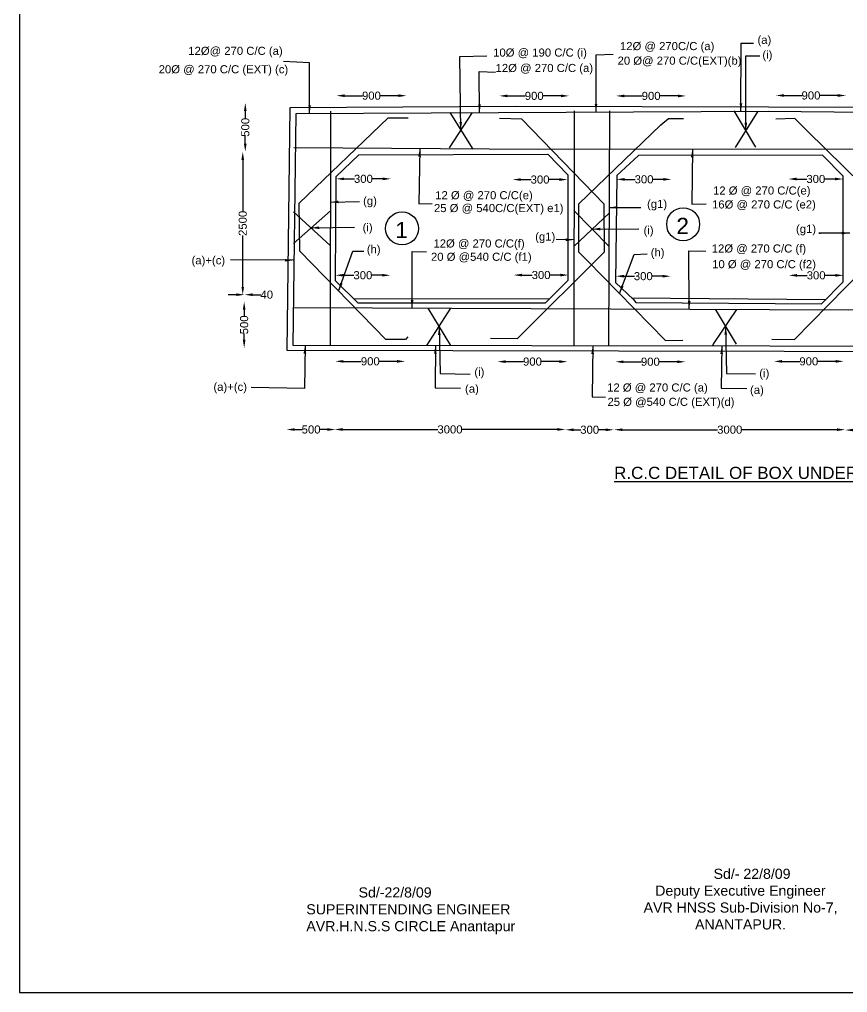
# Model space of a CAD drawing. Header units: millimetres. Extents: x 5124 to 2462168, y 2311 to 44348543.
# Drawn here: x 2456685 to 2458732, y 44344623 to 44347027 of the extents above; entities that cross this region are included whole.
import ezdxf

# ---------------------------------------------------------------- set-up
doc = ezdxf.new("R2010")
doc.units = ezdxf.units.MM
doc.header["$MEASUREMENT"] = 0
for name, color, linetype in [('DIMENSION', 7, 'Continuous'), ('DRAWING', 2, 'Continuous'), ('TEXT', 7, 'Continuous')]:
    doc.layers.add(name, color=color, linetype=linetype)
doc.styles.get("Standard").update_dxf_attribs({"font": 'arial.ttf', "height": 20})
doc.dimstyles.get("Standard").update_dxf_attribs({"dimtxt": 20, "dimasz": 20, "dimexe": 0.18, "dimexo": 0.0625, "dimgap": 0.09, "dimtad": 0, "dimdec": 0, "dimzin": 0, "dimdsep": 46, "dimtxsty": 'Standard', "dimcen": 0.09, "dimse1": 1, "dimse2": 1, "dimadec": 0, "dimazin": 0, "dimtfac": 1, "dimtdec": 0, "dimtofl": 0, "dimtmove": 0, "dimatfit": 3, "dimfxl": 1, "dimtolj": 1, "dimtzin": 0, "dimarcsym": 0})

# ---------------------------------------------------------------- blocks, each defined once
blk = doc.blocks.new('*D77')
at = {"layer": 'Defpoints', "color": 0, "transparency": 16777216}
for p in [(2457467.2, 44346634.3), (2457602.6, 44346635.7), (2457602.6, 44346633.5)]:
    blk.add_point(p, dxfattribs=at)
at = {"layer": 'DIMENSION', "color": 0, "lineweight": -2, "transparency": 16777216}
for p, q in [((2457487.2, 44346633.5), (2457512.7, 44346633.5)), ((2457582.6, 44346633.5), (2457557, 44346633.5))]:
    blk.add_line(p, q, dxfattribs=at)
at = {"layer": 'DIMENSION', "color": 0, "transparency": 16777216}
for points in [[(2457487.2, 44346636.8), (2457487.2, 44346630.2), (2457467.2, 44346633.5)], [(2457582.6, 44346636.8), (2457582.6, 44346630.2), (2457602.6, 44346633.5)]]:
    blk.add_solid(points, dxfattribs=at)
at = {"layer": 'DIMENSION', "color": 0, "transparency": 16777216, "insert": (2457534.9, 44346633.5), "char_height": 20, "attachment_point": 5}
blk.add_mtext('\\A1;300', dxfattribs=at)
blk = doc.blocks.new('*D78')
at = {"layer": 'Defpoints', "color": 0, "transparency": 16777216}
for p in [(2457903.9, 44346632.5), (2458039.3, 44346633.9), (2458039.3, 44346631.7)]:
    blk.add_point(p, dxfattribs=at)
at = {"layer": 'DIMENSION', "color": 0, "lineweight": -2, "transparency": 16777216}
for p, q in [((2457923.9, 44346631.7), (2457949.4, 44346631.7)), ((2458019.3, 44346631.7), (2457993.7, 44346631.7))]:
    blk.add_line(p, q, dxfattribs=at)
at = {"layer": 'DIMENSION', "color": 0, "transparency": 16777216}
for points in [[(2457923.9, 44346635), (2457923.9, 44346628.4), (2457903.9, 44346631.7)], [(2458019.3, 44346635), (2458019.3, 44346628.4), (2458039.3, 44346631.7)]]:
    blk.add_solid(points, dxfattribs=at)
at = {"layer": 'DIMENSION', "color": 0, "transparency": 16777216, "insert": (2457971.6, 44346631.7), "char_height": 20, "attachment_point": 5}
blk.add_mtext('\\A1;300', dxfattribs=at)
blk = doc.blocks.new('*D79')
at = {"layer": 'Defpoints', "color": 0, "transparency": 16777216}
for p in [(2458160.9, 44346633.1), (2458296.3, 44346634.4), (2458296.3, 44346632.3)]:
    blk.add_point(p, dxfattribs=at)
at = {"layer": 'DIMENSION', "color": 0, "lineweight": -2, "transparency": 16777216}
for p, q in [((2458180.9, 44346632.3), (2458206.5, 44346632.3)), ((2458276.3, 44346632.3), (2458250.8, 44346632.3))]:
    blk.add_line(p, q, dxfattribs=at)
at = {"layer": 'DIMENSION', "color": 0, "transparency": 16777216}
for points in [[(2458180.9, 44346635.6), (2458180.9, 44346628.9), (2458160.9, 44346632.3)], [(2458276.3, 44346635.6), (2458276.3, 44346628.9), (2458296.3, 44346632.3)]]:
    blk.add_solid(points, dxfattribs=at)
at = {"layer": 'DIMENSION', "color": 0, "transparency": 16777216, "insert": (2458228.6, 44346632.3), "char_height": 20, "attachment_point": 5}
blk.add_mtext('\\A1;300', dxfattribs=at)
blk = doc.blocks.new('*D80')
at = {"layer": 'Defpoints', "color": 0, "transparency": 16777216}
for p in [(2458585.5, 44346634), (2458720.9, 44346635.3), (2458720.9, 44346633.1)]:
    blk.add_point(p, dxfattribs=at)
at = {"layer": 'DIMENSION', "color": 0, "lineweight": -2, "transparency": 16777216}
for p, q in [((2458605.5, 44346633.1), (2458631, 44346633.1)), ((2458700.9, 44346633.1), (2458675.3, 44346633.1))]:
    blk.add_line(p, q, dxfattribs=at)
at = {"layer": 'DIMENSION', "color": 0, "transparency": 16777216}
for points in [[(2458605.5, 44346636.5), (2458605.5, 44346629.8), (2458585.5, 44346633.1)], [(2458700.9, 44346636.5), (2458700.9, 44346629.8), (2458720.9, 44346633.1)]]:
    blk.add_solid(points, dxfattribs=at)
at = {"layer": 'DIMENSION', "color": 0, "transparency": 16777216, "insert": (2458653.2, 44346633.1), "char_height": 20, "attachment_point": 5}
blk.add_mtext('\\A1;300', dxfattribs=at)
blk = doc.blocks.new('*D89')
at = {"layer": 'Defpoints', "color": 0, "transparency": 16777216}
for p in [(2458586.3, 44346395.9), (2458721.7, 44346397.2), (2458721.7, 44346395.1)]:
    blk.add_point(p, dxfattribs=at)
at = {"layer": 'DIMENSION', "color": 0, "lineweight": -2, "transparency": 16777216}
for p, q in [((2458606.3, 44346395.1), (2458631.9, 44346395.1)), ((2458701.7, 44346395.1), (2458676.2, 44346395.1))]:
    blk.add_line(p, q, dxfattribs=at)
at = {"layer": 'DIMENSION', "color": 0, "transparency": 16777216}
for points in [[(2458606.3, 44346398.4), (2458606.3, 44346391.7), (2458586.3, 44346395.1)], [(2458701.7, 44346398.4), (2458701.7, 44346391.7), (2458721.7, 44346395.1)]]:
    blk.add_solid(points, dxfattribs=at)
at = {"layer": 'DIMENSION', "color": 0, "transparency": 16777216, "insert": (2458654, 44346395.1), "char_height": 20, "attachment_point": 5}
blk.add_mtext('\\A1;300', dxfattribs=at)
blk = doc.blocks.new('*D90')
at = {"layer": 'Defpoints', "color": 0, "transparency": 16777216}
for p in [(2458159, 44346393.8), (2458294.4, 44346395.1), (2458294.4, 44346393)]:
    blk.add_point(p, dxfattribs=at)
at = {"layer": 'DIMENSION', "color": 0, "lineweight": -2, "transparency": 16777216}
for p, q in [((2458179, 44346393), (2458204.6, 44346393)), ((2458274.4, 44346393), (2458248.9, 44346393))]:
    blk.add_line(p, q, dxfattribs=at)
at = {"layer": 'DIMENSION', "color": 0, "transparency": 16777216}
for points in [[(2458179, 44346396.3), (2458179, 44346389.6), (2458159, 44346393)], [(2458274.4, 44346396.3), (2458274.4, 44346389.6), (2458294.4, 44346393)]]:
    blk.add_solid(points, dxfattribs=at)
at = {"layer": 'DIMENSION', "color": 0, "transparency": 16777216, "insert": (2458226.7, 44346393), "char_height": 20, "attachment_point": 5}
blk.add_mtext('\\A1;300', dxfattribs=at)
blk = doc.blocks.new('*D91')
at = {"layer": 'Defpoints', "color": 0, "transparency": 16777216}
for p in [(2457906.5, 44346396.6), (2458041.9, 44346398), (2458041.9, 44346395.8)]:
    blk.add_point(p, dxfattribs=at)
at = {"layer": 'DIMENSION', "color": 0, "lineweight": -2, "transparency": 16777216}
for p, q in [((2457926.5, 44346395.8), (2457952.1, 44346395.8)), ((2458021.9, 44346395.8), (2457996.3, 44346395.8))]:
    blk.add_line(p, q, dxfattribs=at)
at = {"layer": 'DIMENSION', "color": 0, "transparency": 16777216}
for points in [[(2457926.5, 44346399.1), (2457926.5, 44346392.5), (2457906.5, 44346395.8)], [(2458021.9, 44346399.1), (2458021.9, 44346392.5), (2458041.9, 44346395.8)]]:
    blk.add_solid(points, dxfattribs=at)
at = {"layer": 'DIMENSION', "color": 0, "transparency": 16777216, "insert": (2457974.2, 44346395.8), "char_height": 20, "attachment_point": 5}
blk.add_mtext('\\A1;300', dxfattribs=at)
blk = doc.blocks.new('*D92')
at = {"layer": 'Defpoints', "color": 0, "transparency": 16777216}
for p in [(2457465.9, 44346396.1), (2457601.3, 44346397.5), (2457601.3, 44346395.3)]:
    blk.add_point(p, dxfattribs=at)
at = {"layer": 'DIMENSION', "color": 0, "lineweight": -2, "transparency": 16777216}
for p, q in [((2457485.9, 44346395.3), (2457511.4, 44346395.3)), ((2457581.3, 44346395.3), (2457555.7, 44346395.3))]:
    blk.add_line(p, q, dxfattribs=at)
at = {"layer": 'DIMENSION', "color": 0, "transparency": 16777216}
for points in [[(2457485.9, 44346398.7), (2457485.9, 44346392), (2457465.9, 44346395.3)], [(2457581.3, 44346398.7), (2457581.3, 44346392), (2457601.3, 44346395.3)]]:
    blk.add_solid(points, dxfattribs=at)
at = {"layer": 'DIMENSION', "color": 0, "transparency": 16777216, "insert": (2457533.6, 44346395.3), "char_height": 20, "attachment_point": 5}
blk.add_mtext('\\A1;300', dxfattribs=at)
blk = doc.blocks.new('*D108')
at = {"layer": 'Defpoints', "color": 0, "transparency": 16777216}
for p in [(2457468.3, 44346838.7), (2457641.1, 44346839), (2457641.1, 44346838.7)]:
    blk.add_point(p, dxfattribs=at)
at = {"layer": 'DIMENSION', "color": 0, "lineweight": -2, "transparency": 16777216}
for p, q in [((2457488.3, 44346839), (2457532.6, 44346839)), ((2457621.1, 44346839), (2457576.9, 44346839))]:
    blk.add_line(p, q, dxfattribs=at)
at = {"layer": 'DIMENSION', "color": 0, "transparency": 16777216}
for points in [[(2457488.3, 44346842.4), (2457488.3, 44346835.7), (2457468.3, 44346839)], [(2457621.1, 44346842.4), (2457621.1, 44346835.7), (2457641.1, 44346839)]]:
    blk.add_solid(points, dxfattribs=at)
at = {"layer": 'DIMENSION', "color": 0, "transparency": 16777216, "insert": (2457554.7, 44346839), "char_height": 20, "attachment_point": 5}
blk.add_mtext('\\A1;900', dxfattribs=at)
blk = doc.blocks.new('*D109')
at = {"layer": 'Defpoints', "color": 0, "transparency": 16777216}
for p in [(2457870.7, 44346838.1), (2458043.4, 44346838.5), (2458043.4, 44346838.1)]:
    blk.add_point(p, dxfattribs=at)
at = {"layer": 'DIMENSION', "color": 0, "lineweight": -2, "transparency": 16777216}
for p, q in [((2457890.7, 44346838.5), (2457934.9, 44346838.5)), ((2458023.4, 44346838.5), (2457979.2, 44346838.5))]:
    blk.add_line(p, q, dxfattribs=at)
at = {"layer": 'DIMENSION', "color": 0, "transparency": 16777216}
for points in [[(2457890.7, 44346841.8), (2457890.7, 44346835.2), (2457870.7, 44346838.5)], [(2458023.4, 44346841.8), (2458023.4, 44346835.2), (2458043.4, 44346838.5)]]:
    blk.add_solid(points, dxfattribs=at)
at = {"layer": 'DIMENSION', "color": 0, "transparency": 16777216, "insert": (2457957.1, 44346838.5), "char_height": 20, "attachment_point": 5}
blk.add_mtext('\\A1;900', dxfattribs=at)
blk = doc.blocks.new('*D110')
at = {"layer": 'Defpoints', "color": 0, "transparency": 16777216}
for p in [(2458159.7, 44346838), (2458332.5, 44346838.4), (2458332.5, 44346838)]:
    blk.add_point(p, dxfattribs=at)
at = {"layer": 'DIMENSION', "color": 0, "lineweight": -2, "transparency": 16777216}
for p, q in [((2458179.7, 44346838.4), (2458224, 44346838.4)), ((2458312.5, 44346838.4), (2458268.3, 44346838.4))]:
    blk.add_line(p, q, dxfattribs=at)
at = {"layer": 'DIMENSION', "color": 0, "transparency": 16777216}
for points in [[(2458179.7, 44346841.7), (2458179.7, 44346835), (2458159.7, 44346838.4)], [(2458312.5, 44346841.7), (2458312.5, 44346835), (2458332.5, 44346838.4)]]:
    blk.add_solid(points, dxfattribs=at)
at = {"layer": 'DIMENSION', "color": 0, "transparency": 16777216, "insert": (2458246.1, 44346838.4), "char_height": 20, "attachment_point": 5}
blk.add_mtext('\\A1;900', dxfattribs=at)
blk = doc.blocks.new('*D111')
at = {"layer": 'Defpoints', "color": 0, "transparency": 16777216}
for p in [(2458554.8, 44346839.1), (2458727.6, 44346839.5), (2458727.6, 44346839.1)]:
    blk.add_point(p, dxfattribs=at)
at = {"layer": 'DIMENSION', "color": 0, "lineweight": -2, "transparency": 16777216}
for p, q in [((2458574.8, 44346839.5), (2458619.1, 44346839.5)), ((2458707.6, 44346839.5), (2458663.4, 44346839.5))]:
    blk.add_line(p, q, dxfattribs=at)
at = {"layer": 'DIMENSION', "color": 0, "transparency": 16777216}
for points in [[(2458574.8, 44346842.8), (2458574.8, 44346836.1), (2458554.8, 44346839.5)], [(2458707.6, 44346842.8), (2458707.6, 44346836.1), (2458727.6, 44346839.5)]]:
    blk.add_solid(points, dxfattribs=at)
at = {"layer": 'DIMENSION', "color": 0, "transparency": 16777216, "insert": (2458641.2, 44346839.5), "char_height": 20, "attachment_point": 5}
blk.add_mtext('\\A1;900', dxfattribs=at)
blk = doc.blocks.new('*D120')
at = {"layer": 'Defpoints', "color": 0, "transparency": 16777216}
for p in [(2458549.6, 44346182.2), (2458722.3, 44346182.5), (2458722.3, 44346182.2)]:
    blk.add_point(p, dxfattribs=at)
at = {"layer": 'DIMENSION', "color": 0, "lineweight": -2, "transparency": 16777216}
for p, q in [((2458569.6, 44346182.5), (2458613.8, 44346182.5)), ((2458702.3, 44346182.5), (2458658.1, 44346182.5))]:
    blk.add_line(p, q, dxfattribs=at)
at = {"layer": 'DIMENSION', "color": 0, "transparency": 16777216}
for points in [[(2458569.6, 44346185.9), (2458569.6, 44346179.2), (2458549.6, 44346182.5)], [(2458702.3, 44346185.9), (2458702.3, 44346179.2), (2458722.3, 44346182.5)]]:
    blk.add_solid(points, dxfattribs=at)
at = {"layer": 'DIMENSION', "color": 0, "transparency": 16777216, "insert": (2458635.9, 44346182.5), "char_height": 20, "attachment_point": 5}
blk.add_mtext('\\A1;900', dxfattribs=at)
blk = doc.blocks.new('*D121')
at = {"layer": 'Defpoints', "color": 0, "transparency": 16777216}
for p in [(2458157.8, 44346181.2), (2458330.6, 44346181.6), (2458330.6, 44346181.2)]:
    blk.add_point(p, dxfattribs=at)
at = {"layer": 'DIMENSION', "color": 0, "lineweight": -2, "transparency": 16777216}
for p, q in [((2458177.8, 44346181.6), (2458222, 44346181.6)), ((2458310.6, 44346181.6), (2458266.3, 44346181.6))]:
    blk.add_line(p, q, dxfattribs=at)
at = {"layer": 'DIMENSION', "color": 0, "transparency": 16777216}
for points in [[(2458177.8, 44346184.9), (2458177.8, 44346178.2), (2458157.8, 44346181.6)], [(2458310.6, 44346184.9), (2458310.6, 44346178.2), (2458330.6, 44346181.6)]]:
    blk.add_solid(points, dxfattribs=at)
at = {"layer": 'DIMENSION', "color": 0, "transparency": 16777216, "insert": (2458244.2, 44346181.6), "char_height": 20, "attachment_point": 5}
blk.add_mtext('\\A1;900', dxfattribs=at)
blk = doc.blocks.new('*D122')
at = {"layer": 'Defpoints', "color": 0, "transparency": 16777216}
for p in [(2457866.4, 44346181.5), (2458039.2, 44346181.9), (2458039.2, 44346181.5)]:
    blk.add_point(p, dxfattribs=at)
at = {"layer": 'DIMENSION', "color": 0, "lineweight": -2, "transparency": 16777216}
for p, q in [((2457886.4, 44346181.9), (2457930.7, 44346181.9)), ((2458019.2, 44346181.9), (2457975, 44346181.9))]:
    blk.add_line(p, q, dxfattribs=at)
at = {"layer": 'DIMENSION', "color": 0, "transparency": 16777216}
for points in [[(2457886.4, 44346185.2), (2457886.4, 44346178.5), (2457866.4, 44346181.9)], [(2458019.2, 44346185.2), (2458019.2, 44346178.5), (2458039.2, 44346181.9)]]:
    blk.add_solid(points, dxfattribs=at)
at = {"layer": 'DIMENSION', "color": 0, "transparency": 16777216, "insert": (2457952.8, 44346181.9), "char_height": 20, "attachment_point": 5}
blk.add_mtext('\\A1;900', dxfattribs=at)
blk = doc.blocks.new('*D123')
at = {"layer": 'Defpoints', "color": 0, "transparency": 16777216}
for p in [(2457465.5, 44346182.3), (2457638.2, 44346182.6), (2457638.2, 44346182.3)]:
    blk.add_point(p, dxfattribs=at)
at = {"layer": 'DIMENSION', "color": 0, "lineweight": -2, "transparency": 16777216}
for p, q in [((2457485.5, 44346182.6), (2457529.7, 44346182.6)), ((2457618.2, 44346182.6), (2457574, 44346182.6))]:
    blk.add_line(p, q, dxfattribs=at)
at = {"layer": 'DIMENSION', "color": 0, "transparency": 16777216}
for points in [[(2457485.5, 44346185.9), (2457485.5, 44346179.3), (2457465.5, 44346182.6)], [(2457618.2, 44346185.9), (2457618.2, 44346179.3), (2457638.2, 44346182.6)]]:
    blk.add_solid(points, dxfattribs=at)
at = {"layer": 'DIMENSION', "color": 0, "transparency": 16777216, "insert": (2457551.9, 44346182.6), "char_height": 20, "attachment_point": 5}
blk.add_mtext('\\A1;900', dxfattribs=at)
blk = doc.blocks.new('*D130')
at = {"layer": 'Defpoints', "color": 0, "transparency": 16777216}
for p in [(2457463.5, 44346018), (2458034.4, 44346014.3), (2458034.4, 44346014.3)]:
    blk.add_point(p, dxfattribs=at)
at = {"layer": 'DIMENSION', "color": 0, "lineweight": -2, "transparency": 16777216}
for p, q in [((2457483.5, 44346014.3), (2457719, 44346014.3)), ((2458014.4, 44346014.3), (2457778.8, 44346014.3))]:
    blk.add_line(p, q, dxfattribs=at)
at = {"layer": 'DIMENSION', "color": 0, "transparency": 16777216}
for points in [[(2457483.5, 44346017.7), (2457483.5, 44346011), (2457463.5, 44346014.3)], [(2458014.4, 44346017.7), (2458014.4, 44346011), (2458034.4, 44346014.3)]]:
    blk.add_solid(points, dxfattribs=at)
at = {"layer": 'DIMENSION', "color": 0, "transparency": 16777216, "insert": (2457748.9, 44346014.3), "char_height": 20, "attachment_point": 5}
blk.add_mtext('\\A1;3000', dxfattribs=at)
blk = doc.blocks.new('*D131')
at = {"layer": 'Defpoints', "color": 0, "transparency": 16777216}
for p in [(2458034.4, 44346014.3), (2458154, 44346014.5), (2458154, 44346013.5)]:
    blk.add_point(p, dxfattribs=at)
at = {"layer": 'DIMENSION', "color": 0, "lineweight": -2, "transparency": 16777216}
for p, q in [((2458054.4, 44346013.5), (2458072.1, 44346013.5)), ((2458134, 44346013.5), (2458116.3, 44346013.5))]:
    blk.add_line(p, q, dxfattribs=at)
at = {"layer": 'DIMENSION', "color": 0, "transparency": 16777216}
for points in [[(2458054.4, 44346016.8), (2458054.4, 44346010.1), (2458034.4, 44346013.5)], [(2458134, 44346016.8), (2458134, 44346010.1), (2458154, 44346013.5)]]:
    blk.add_solid(points, dxfattribs=at)
at = {"layer": 'DIMENSION', "color": 0, "transparency": 16777216, "insert": (2458094.2, 44346013.5), "char_height": 20, "attachment_point": 5}
blk.add_mtext('\\A1;300', dxfattribs=at)
blk = doc.blocks.new('*D132')
at = {"layer": 'Defpoints', "color": 0, "transparency": 16777216}
for p in [(2458154.9, 44346017.3), (2458725.9, 44346013.7), (2458725.9, 44346013.7)]:
    blk.add_point(p, dxfattribs=at)
at = {"layer": 'DIMENSION', "color": 0, "lineweight": -2, "transparency": 16777216}
for p, q in [((2458174.9, 44346013.7), (2458410.5, 44346013.7)), ((2458705.9, 44346013.7), (2458470.3, 44346013.7))]:
    blk.add_line(p, q, dxfattribs=at)
at = {"layer": 'DIMENSION', "color": 0, "transparency": 16777216}
for points in [[(2458174.9, 44346017), (2458174.9, 44346010.4), (2458154.9, 44346013.7)], [(2458705.9, 44346017), (2458705.9, 44346010.4), (2458725.9, 44346013.7)]]:
    blk.add_solid(points, dxfattribs=at)
at = {"layer": 'DIMENSION', "color": 0, "transparency": 16777216, "insert": (2458440.4, 44346013.7), "char_height": 20, "attachment_point": 5}
blk.add_mtext('\\A1;3000', dxfattribs=at)
blk = doc.blocks.new('*D133')
at = {"layer": 'Defpoints', "color": 0, "transparency": 16777216}
for p in [(2458725.9, 44346013.7), (2458845.5, 44346013.9), (2458845.5, 44346012.8)]:
    blk.add_point(p, dxfattribs=at)
at = {"layer": 'DIMENSION', "color": 0, "lineweight": -2, "transparency": 16777216}
for p, q in [((2458745.9, 44346012.8), (2458763.5, 44346012.8)), ((2458825.5, 44346012.8), (2458807.8, 44346012.8))]:
    blk.add_line(p, q, dxfattribs=at)
at = {"layer": 'DIMENSION', "color": 0, "transparency": 16777216}
for points in [[(2458745.9, 44346016.1), (2458745.9, 44346009.5), (2458725.9, 44346012.8)], [(2458825.5, 44346016.1), (2458825.5, 44346009.5), (2458845.5, 44346012.8)]]:
    blk.add_solid(points, dxfattribs=at)
at = {"layer": 'DIMENSION', "color": 0, "transparency": 16777216, "insert": (2458785.7, 44346012.8), "char_height": 20, "attachment_point": 5}
blk.add_mtext('\\A1;300', dxfattribs=at)
blk = doc.blocks.new('*D138')
at = {"layer": 'Defpoints', "color": 0, "transparency": 16777216}
for p in [(2457240.1, 44346329.9), (2457246, 44346329.9), (2457243.3, 44346215.8)]:
    blk.add_point(p, dxfattribs=at)
at = {"layer": 'DIMENSION', "color": 0, "lineweight": -2, "transparency": 16777216}
for p, q in [((2457240.1, 44346309.9), (2457240.1, 44346295)), ((2457240.1, 44346235.8), (2457240.1, 44346250.7))]:
    blk.add_line(p, q, dxfattribs=at)
at = {"layer": 'DIMENSION', "color": 0, "transparency": 16777216}
for points in [[(2457236.8, 44346309.9), (2457243.4, 44346309.9), (2457240.1, 44346329.9)], [(2457236.8, 44346235.8), (2457243.4, 44346235.8), (2457240.1, 44346215.8)]]:
    blk.add_solid(points, dxfattribs=at)
at = {"layer": 'DIMENSION', "color": 0, "transparency": 16777216, "insert": (2457240.1, 44346272.8), "char_height": 20, "attachment_point": 5, "rotation": 90}
blk.add_mtext('\\A1;500', dxfattribs=at)
blk = doc.blocks.new('*D139')
at = {"layer": 'Defpoints', "color": 0, "transparency": 16777216}
for p in [(2457241.1, 44346347.3), (2457241.1, 44346346), (2457240.7, 44346326.4)]:
    blk.add_point(p, dxfattribs=at)
at = {"layer": 'DIMENSION', "color": 0, "lineweight": -2, "transparency": 16777216}
for p, q in [((2457220.7, 44346347.3), (2457200.7, 44346347.3)), ((2457261.1, 44346347.3), (2457281.1, 44346347.3))]:
    blk.add_line(p, q, dxfattribs=at)
at = {"layer": 'DIMENSION', "color": 0, "transparency": 16777216}
for points in [[(2457220.7, 44346350.6), (2457220.7, 44346344), (2457240.7, 44346347.3)], [(2457261.1, 44346350.6), (2457261.1, 44346344), (2457241.1, 44346347.3)]]:
    blk.add_solid(points, dxfattribs=at)
at = {"layer": 'DIMENSION', "color": 0, "transparency": 16777216, "insert": (2457295.9, 44346347.3), "char_height": 20, "attachment_point": 5}
blk.add_mtext('\\A1;40', dxfattribs=at)
blk = doc.blocks.new('*D140')
at = {"layer": 'Defpoints', "color": 0, "transparency": 16777216}
for p in [(2457236.6, 44346700.5), (2457245.2, 44346700.5), (2457244.4, 44346346.7)]:
    blk.add_point(p, dxfattribs=at)
at = {"layer": 'DIMENSION', "color": 0, "lineweight": -2, "transparency": 16777216}
for p, q in [((2457236.6, 44346680.5), (2457236.6, 44346553.7)), ((2457236.6, 44346366.7), (2457236.6, 44346493.5))]:
    blk.add_line(p, q, dxfattribs=at)
at = {"layer": 'DIMENSION', "color": 0, "transparency": 16777216}
for points in [[(2457233.3, 44346680.5), (2457239.9, 44346680.5), (2457236.6, 44346700.5)], [(2457233.3, 44346366.7), (2457239.9, 44346366.7), (2457236.6, 44346346.7)]]:
    blk.add_solid(points, dxfattribs=at)
at = {"layer": 'DIMENSION', "color": 0, "transparency": 16777216, "insert": (2457236.6, 44346523.6), "char_height": 20, "attachment_point": 5, "rotation": 90}
blk.add_mtext('\\A1;2500', dxfattribs=at)
blk = doc.blocks.new('*D141')
at = {"layer": 'Defpoints', "color": 0, "transparency": 16777216}
for p in [(2457242.9, 44346821.2), (2457244.8, 44346821.2), (2457236.6, 44346700.5)]:
    blk.add_point(p, dxfattribs=at)
at = {"layer": 'DIMENSION', "color": 0, "lineweight": -2, "transparency": 16777216}
for p, q in [((2457242.9, 44346801.2), (2457242.9, 44346783)), ((2457242.9, 44346720.5), (2457242.9, 44346738.7))]:
    blk.add_line(p, q, dxfattribs=at)
at = {"layer": 'DIMENSION', "color": 0, "transparency": 16777216}
for points in [[(2457239.5, 44346801.2), (2457246.2, 44346801.2), (2457242.9, 44346821.2)], [(2457239.5, 44346720.5), (2457246.2, 44346720.5), (2457242.9, 44346700.5)]]:
    blk.add_solid(points, dxfattribs=at)
at = {"layer": 'DIMENSION', "color": 0, "transparency": 16777216, "insert": (2457242.9, 44346760.9), "char_height": 20, "attachment_point": 5, "rotation": 90}
blk.add_mtext('\\A1;500', dxfattribs=at)
blk = doc.blocks.new('*D142')
at = {"layer": 'Defpoints', "color": 0, "transparency": 16777216}
for p in [(2457345.3, 44346014.1), (2457345.3, 44346014.1), (2457465.9, 44346012.4)]:
    blk.add_point(p, dxfattribs=at)
at = {"layer": 'DIMENSION', "color": 0, "lineweight": -2, "transparency": 16777216}
for p, q in [((2457365.3, 44346014.1), (2457383.5, 44346014.1)), ((2457445.9, 44346014.1), (2457427.8, 44346014.1))]:
    blk.add_line(p, q, dxfattribs=at)
at = {"layer": 'DIMENSION', "color": 0, "transparency": 16777216}
for points in [[(2457365.3, 44346017.5), (2457365.3, 44346010.8), (2457345.3, 44346014.1)], [(2457445.9, 44346017.5), (2457445.9, 44346010.8), (2457465.9, 44346014.1)]]:
    blk.add_solid(points, dxfattribs=at)
at = {"layer": 'DIMENSION', "color": 0, "transparency": 16777216, "insert": (2457405.6, 44346014.1), "char_height": 20, "attachment_point": 5}
blk.add_mtext('\\A1;500', dxfattribs=at)

msp = doc.modelspace()

# ---------------------------------------------------------------- linework, layer by layer
at = {"layer": 'DRAWING', "color": 0}
msp.add_lwpolyline([(2462167.6, 44348542.5), (2456684.6, 44348542.5), (2456684.6, 44344623), (2462167.6, 44344623)], close=True, dxfattribs=at)
for points in [[(2457354.1, 44346809.9), (2457911, 44346813), (2459161.4, 44346809.7), (2460221.3, 44346804.6), (2460214.2, 44346203.8), (2457346.6, 44346209.2), (2457354.1, 44346809.9)], [(2457368.7, 44346795.3), (2458536, 44346800.6), (2459428.6, 44346791.7), (2460206.4, 44346790.9), (2460201.7, 44346217.1), (2459179.1, 44346218.6), (2458539.7, 44346220.5), (2457361.2, 44346221.9), (2457368.7, 44346795.3)], [(2457453.5, 44346800.8), (2457452.8, 44346221.8)], [(2457803.7, 44346797.7), (2457747.2, 44346709.8)], [(2457748.4, 44346797.4), (2457805.3, 44346707.2)], [(2458055.5, 44346801.3), (2458054.8, 44346221.1)], [(2458141.7, 44346221), (2458143.7, 44346801.4)], [(2458450.8, 44346801.7), (2458504.3, 44346712.1)], [(2458510.2, 44346800.4), (2458454.1, 44346710.9)], [(2457644.8, 44346243.1), (2457638.7, 44346236.3), (2457590.7, 44346236.6), (2457377.4, 44346454.9), (2457376.4, 44346573.2), (2457596.2, 44346784.7), (2457645.2, 44346784.2)], [(2457916.1, 44346238.8), (2458131.2, 44346453.5), (2458130.4, 44346570.6), (2457926.6, 44346781.1), (2457871.6, 44346782.4)], [(2458281.6, 44346234.4), (2458087.8, 44346431.4), (2458067.4, 44346452.1), (2458067.7, 44346557.9), (2458067.7, 44346572), (2458270.2, 44346766.8), (2458289, 44346782.6)], [(2458289, 44346782.6), (2458326, 44346783)], [(2458544.8, 44346237.7), (2458600.2, 44346236.5), (2458810.6, 44346451.1), (2458812.5, 44346575.3), (2458632.8, 44346751.1), (2458601.4, 44346782.9), (2458554.4, 44346781.4)], [(2460202.1, 44346700.9), (2459514, 44346701.8), (2458737, 44346706.8), (2457966.8, 44346706.1), (2457362.7, 44346710.3)], [(2457465.9, 44346385.5), (2457467.2, 44346639.7), (2457523.5, 44346693), (2457990.6, 44346694.5), (2458040.2, 44346643.1), (2458040.4, 44346382.3), (2457984, 44346326), (2457522.2, 44346326.3), (2457465.9, 44346381.2), (2457465.9, 44346385.5)], [(2458202.2, 44346335.2), (2458208.3, 44346328.3), (2458667, 44346324.7), (2458720.6, 44346379.4), (2458720.7, 44346639.8), (2458670, 44346692.1), (2458215.1, 44346691.3), (2458161.1, 44346642.1), (2458158, 44346377.2), (2458202.2, 44346335.2)], [(2457362, 44346474), (2457453.2, 44346554.6)], [(2457362.2, 44346552.3), (2457453.1, 44346468.5)], [(2458055.1, 44346466.7), (2458142.8, 44346549.6)], [(2458055.2, 44346555.3), (2458142.5, 44346466.6)], [(2457510.1, 44346338.2), (2457995, 44346337)], [(2458197.7, 44346339.5), (2458677.7, 44346335.6)], [(2457361.5, 44346315.5), (2458735, 44346309.8), (2459427.9, 44346311.2), (2459987.9, 44346308.7), (2460201.8, 44346308.5)], [(2457750.3, 44346313.9), (2457691.2, 44346221.5)], [(2457694.1, 44346314.1), (2457750, 44346221.4)], [(2458457.3, 44346311), (2458400.4, 44346226.4), (2458398.1, 44346220.7)], [(2458404, 44346311.2), (2458456.1, 44346225.2)], [(2457848.9, 44346240), (2457916.1, 44346238.8)], [(2458281.6, 44346234.4), (2458324.1, 44346235.3)]]:
    msp.add_lwpolyline(points, dxfattribs=at)
for centre in [(2457630.4, 44346511), (2458325.3, 44346521.2)]:
    msp.add_circle(centre, 40.7, dxfattribs=at)

# ---------------------------------------------------------------- texts
for s, height, p in [('1', 40, (2457613.7, 44346487)), ('2', 40, (2458308.5, 44346497.2)), ('%%UR.C.C DETAIL OF BOX UNDER CANAL TROUGH (4 VENTS OF 3.00 M X 2.50 M)', 30, (2458154.6, 44345892.1))]:
    msp.add_text(s, height=height, dxfattribs=at).set_placement(p)
at = {"layer": 'DRAWING', "color": 0, "char_height": 25, "width": 656.034, "attachment_point": 1}
for s, insert in [('\\pi204.53;      Sd/- 22/8/09\\P\\pi118.48;Deputy Executive Engineer  \\P\\pi89.869;AVR HNSS Sub-Division No-7, \\P\\pi216.98;ANANTAPUR.', (2458137.7, 44344928.9)), ('\\A1;^I   Sd/-22/8/09\\PSUPERINTENDING ENGINEER  AVR.H.N.S.S CIRCLE Anantapur ', (2457393.8, 44344882.9))]:
    msp.add_mtext(s, dxfattribs=dict(at, insert=insert))
at = {"layer": 'TEXT', "color": 0}
for s, p in [('(a)', (2458509, 44346967.1)), ('12Ø@ 270 C/C (a)', (2457102, 44346939.8)), ('10Ø @ 190 C/C (i)', (2457855.6, 44346935.6)), ('12Ø @ 270C/C (a)', (2458169.1, 44346951.6)), ('20 Ø@ 270 C/C(EXT)(b)', (2458163.2, 44346915.6)), ('(i)', (2458521.1, 44346930.3)), ('20Ø @ 270 C/C (EXT) (c)', (2457028.8, 44346894.3)), ('12Ø @ 270 C/C (a)', (2457861.6, 44346897.5)), ('12 Ø @ 270 C/C(e)', (2457712.4, 44346583.1)), ('12 Ø @ 270 C/C(e)', (2458399.1, 44346594.7)), ('(g)', (2457534.1, 44346569.4)), ('25 Ø @ 540C/C(EXT) e1)', (2457709.3, 44346551.4)), ('(g1)', (2458236, 44346561.6)), ('16Ø @ 270 C/C (e2)', (2458396.6, 44346560.3)), ('(i)', (2457532.9, 44346503.7)), ('(g1)', (2457959.5, 44346480.9)), ('(i)', (2458227.4, 44346496.6)), ('(g1)', (2458604.2, 44346500)), ('12Ø @ 270 C/C(f)', (2457708, 44346463.9)), ('(h)', (2457543.2, 44346449.5)), ('20 Ø @540 C/C (f1)', (2457701.9, 44346431)), ('(h)', (2458245.1, 44346441.7)), ('12Ø @ 270 C/C (f)', (2458395.9, 44346451.5)), ('(a)+(c)', (2457110, 44346422.3)), ('10 Ø @ 270 C/C (f2)', (2458397, 44346412.7)), ('(i)', (2457809.1, 44346146.5)), ('(i)', (2458513.5, 44346143.5)), ('(a)+(c)', (2457164.1, 44346109.7)), ('(a)', (2457786.1, 44346105.1)), ('12 Ø @ 270 C/C (a)', (2458137.3, 44346108)), ('(a)', (2458490.6, 44346102.2)), ('25 Ø @540 C/C (EXT)(d)', (2458138.2, 44346072.6))]:
    msp.add_text(s, height=20, dxfattribs=at).set_placement(p)

# ---------------------------------------------------------------- dimensions: what is measured, and where the dimension line sits
at = {"layer": 'DIMENSION', "color": 0}
for base, p1, p2, text, picture, middle in [((2457641.1, 44346839), (2457468.3, 44346838.7), (2457641.1, 44346838.7), '900', '*D108', (2457554.7, 44346839)), ((2458043.4, 44346838.5), (2457870.7, 44346838.1), (2458043.4, 44346838.1), '900', '*D109', (2457957.1, 44346838.5)), ((2458332.5, 44346838.4), (2458159.7, 44346838), (2458332.5, 44346838), '900', '*D110', (2458246.1, 44346838.4)), ((2458727.6, 44346839.5), (2458554.8, 44346839.1), (2458727.6, 44346839.1), '900', '*D111', (2458641.2, 44346839.5)), ((2457602.6, 44346633.5), (2457467.2, 44346634.3), (2457602.6, 44346635.7), '300', '*D77', (2457534.9, 44346633.5)), ((2458039.3, 44346631.7), (2457903.9, 44346632.5), (2458039.3, 44346633.9), '300', '*D78', (2457971.6, 44346631.7)), ((2458296.3, 44346632.3), (2458160.9, 44346633.1), (2458296.3, 44346634.4), '300', '*D79', (2458228.6, 44346632.3)), ((2458720.9, 44346633.1), (2458585.5, 44346634), (2458720.9, 44346635.3), '300', '*D80', (2458653.2, 44346633.1)), ((2457601.3, 44346395.3), (2457465.9, 44346396.1), (2457601.3, 44346397.5), '300', '*D92', (2457533.6, 44346395.3)), ((2458041.9, 44346395.8), (2457906.5, 44346396.6), (2458041.9, 44346398), '300', '*D91', (2457974.2, 44346395.8)), ((2458294.4, 44346393), (2458159, 44346393.8), (2458294.4, 44346395.1), '300', '*D90', (2458226.7, 44346393)), ((2458721.7, 44346395.1), (2458586.3, 44346395.9), (2458721.7, 44346397.2), '300', '*D89', (2458654, 44346395.1)), ((2457241.1, 44346347.3), (2457240.7, 44346326.4), (2457241.1, 44346346), '40', '*D139', (2457295.9, 44346347.3)), ((2457638.2, 44346182.6), (2457465.5, 44346182.3), (2457638.2, 44346182.3), '900', '*D123', (2457551.9, 44346182.6)), ((2458039.2, 44346181.9), (2457866.4, 44346181.5), (2458039.2, 44346181.5), '900', '*D122', (2457952.8, 44346181.9)), ((2458330.6, 44346181.6), (2458157.8, 44346181.2), (2458330.6, 44346181.2), '900', '*D121', (2458244.2, 44346181.6)), ((2458722.3, 44346182.5), (2458549.6, 44346182.2), (2458722.3, 44346182.2), '900', '*D120', (2458635.9, 44346182.5)), ((2457345.3, 44346014.1), (2457465.9, 44346012.4), (2457345.3, 44346014.1), '500', '*D142', (2457405.6, 44346014.1)), ((2458034.4, 44346014.3), (2457463.5, 44346018), (2458034.4, 44346014.3), '3000', '*D130', (2457748.9, 44346014.3)), ((2458154, 44346013.5), (2458034.4, 44346014.3), (2458154, 44346014.5), '300', '*D131', (2458094.2, 44346013.5)), ((2458725.9, 44346013.7), (2458154.9, 44346017.3), (2458725.9, 44346013.7), '3000', '*D132', (2458440.4, 44346013.7)), ((2458845.5, 44346012.8), (2458725.9, 44346013.7), (2458845.5, 44346013.9), '300', '*D133', (2458785.7, 44346012.8))]:
    dim = msp.add_linear_dim(base=base, p1=p1, p2=p2, text=text, dimstyle='Standard', dxfattribs=at)
    dim.commit()
    dim.dimension.update_dxf_attribs({"geometry": picture, "text_midpoint": middle})
for base, p1, p2, text, picture, middle in [((2457242.9, 44346821.2), (2457236.6, 44346700.5), (2457244.8, 44346821.2), '500', '*D141', (2457242.9, 44346760.9)), ((2457236.6, 44346700.5), (2457244.4, 44346346.7), (2457245.2, 44346700.5), '2500', '*D140', (2457236.6, 44346523.6)), ((2457240.1, 44346329.9), (2457243.3, 44346215.8), (2457246, 44346329.9), '500', '*D138', (2457240.1, 44346272.8))]:
    dim = msp.add_linear_dim(base=base, p1=p1, p2=p2, angle=90, text=text, dimstyle='Standard', dxfattribs=at)
    dim.commit()
    dim.dimension.update_dxf_attribs({"geometry": picture, "text_midpoint": middle})

# ---------------------------------------------------------------- leaders
for points in [[(2458468, 44346800.3), (2458468.8, 44346968.8), (2458499.4, 44346969.2)], [(2457775.7, 44346754.1), (2457773.5, 44346935.9), (2457839.8, 44346937.2)], [(2458109.9, 44346798.7), (2458109.9, 44346939.6), (2458152.2, 44346941.6)], [(2458480.2, 44346752.5), (2458479.8, 44346937.4), (2458514.7, 44346937.8)], [(2457402, 44346795.5), (2457401.5, 44346920.2), (2457337.2, 44346923.3)], [(2457822.1, 44346797.4), (2457821.2, 44346898.8), (2457861.6, 44346897.5)], [(2457674.1, 44346708.1), (2457671.9, 44346572.2), (2457705, 44346573)], [(2458348, 44346706.5), (2458346.6, 44346571.3), (2458381.8, 44346571.8)], [(2457453.3, 44346576.1), (2457524.9, 44346577.7)], [(2458142.9, 44346562.8), (2458220.7, 44346562.8)], [(2457405.5, 44346512.4), (2457513, 44346514.3)], [(2458100.3, 44346509.4), (2458216.1, 44346509.9)], [(2458736.9, 44346499.6), (2458660.4, 44346499.3), (2458664.1, 44346499.3)], [(2458055.1, 44346482.9), (2458011.7, 44346483.4)], [(2457473.6, 44346356.4), (2457508.7, 44346454.8), (2457536.2, 44346455.2)], [(2457655.2, 44346314.3), (2457655.5, 44346454.1), (2457690.8, 44346453.2)], [(2458340.3, 44346311.4), (2458339.3, 44346455.3), (2458381.7, 44346454.5)], [(2457361, 44346432.2), (2457206.4, 44346433.8)], [(2458168, 44346349.9), (2458204.4, 44346446.4), (2458236, 44346448.2)], [(2457722, 44346267.8), (2457724.6, 44346152.8), (2457798.7, 44346150.8)], [(2458430.1, 44346268.2), (2458432.4, 44346152.3), (2458504, 44346152)], [(2457390.5, 44346221.9), (2457389.1, 44346115.9), (2457257.7, 44346117.7)], [(2457712.8, 44346221.5), (2457712.4, 44346116.8), (2457774.6, 44346116)], [(2458101.7, 44346221), (2458100.4, 44346095.2), (2458133.4, 44346094.4)], [(2458420.7, 44346220.7), (2458419.4, 44346116.6), (2458482.5, 44346115.3)]]:
    msp.add_leader(points, dimstyle='Standard', override={"dimgap": 0.09, "dimtad": 0}, dxfattribs=at)

doc.saveas('drawing.dxf')
